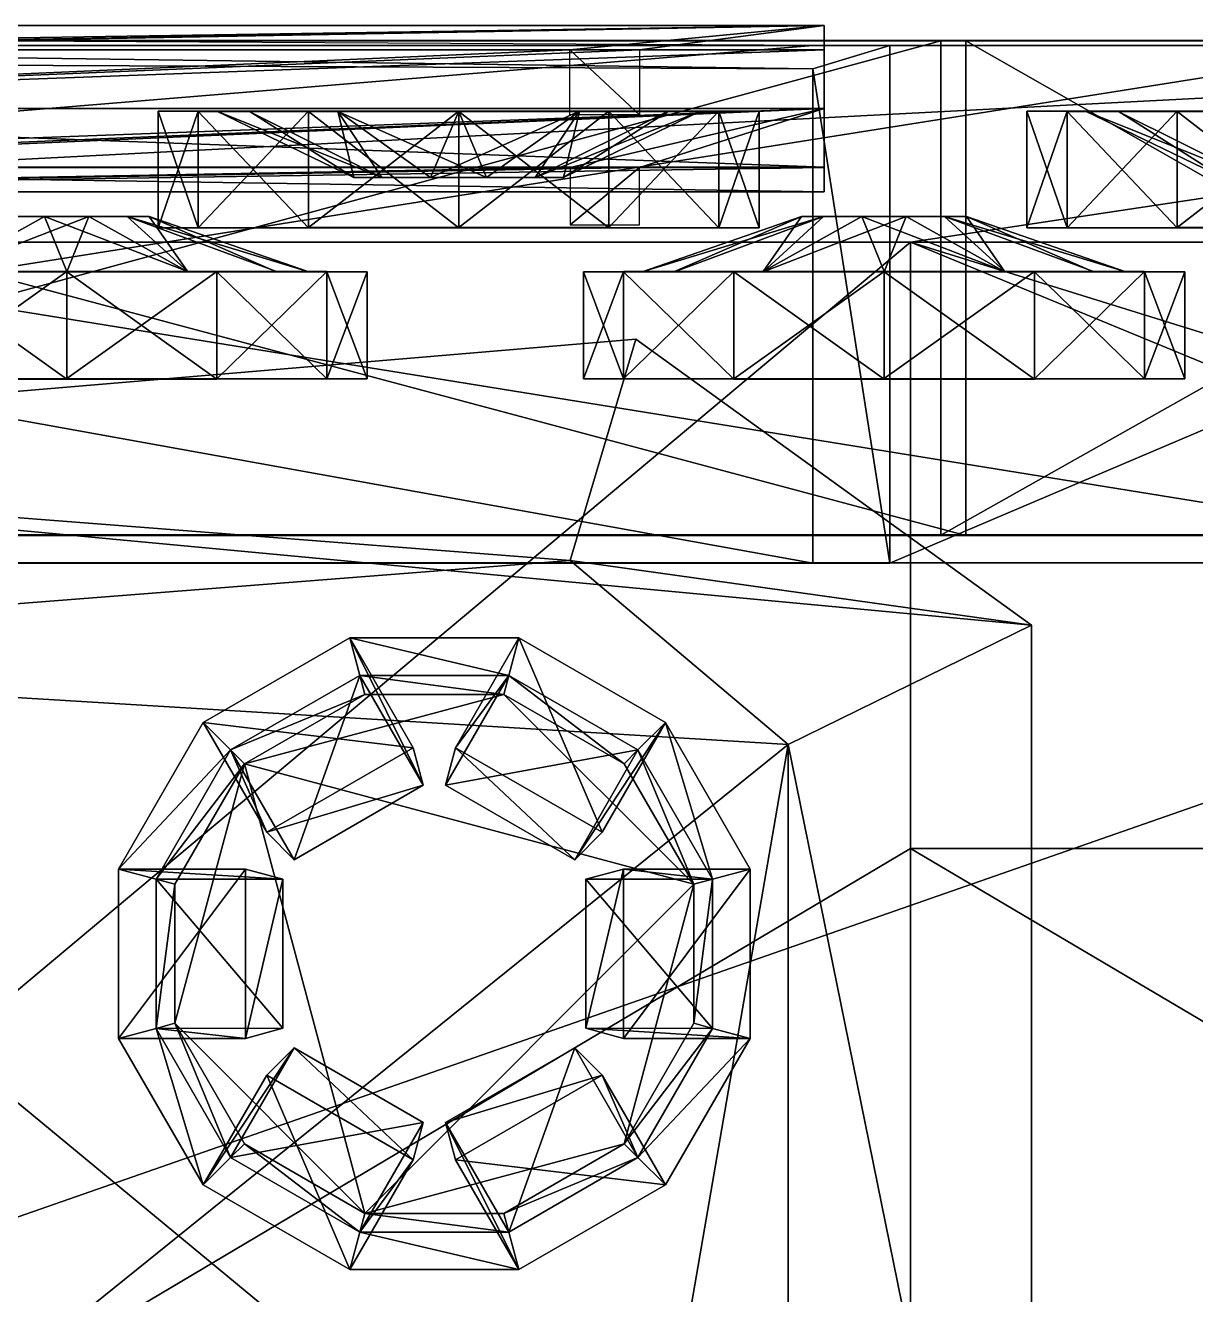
# Model space of a CAD drawing. Extents: x -192 to 185, y -71 to 71.
# Drawn here: x 39.1 to 105.3, y -0.5 to 71.2 of the extents above; entities that cross this region are included whole.
import ezdxf

# ---------------------------------------------------------------- set-up
doc = ezdxf.new("R2010")
doc.units = 0
doc.layers.add('Fezulaj', color=9, linetype='CONTINUOUS')
doc.layers.add('gus032', color=9, linetype='CONTINUOUS')

msp = doc.modelspace()

# ---------------------------------------------------------------- linework, layer by layer
at = {"layer": 'Fezulaj', "color": 9}
for points in [[(84.328125, 71.234375, 72.0625), (-5.609375, 71.234375, 72.0625), (-5.609375, 69.859375, 68.734375)], [(84.328125, 71.234375, 72.0625), (-5.609375, 69.859375, 68.734375), (4.765625, 69.859375, 68.734375)], [(84.328125, 71.234375, 72.0625), (84.328125, 69.859375, 75.375), (-5.609375, 69.859375, 75.375)], [(-5.609375, 69.859375, 75.375), (-5.609375, 71.234375, 72.0625), (84.328125, 71.234375, 72.0625)], [(84.328125, 71.234375, 72.0625), (4.765625, 69.859375, 68.734375), (8.578125, 69.859375, 68.734375)], [(84.328125, 71.234375, 72.0625), (8.578125, 69.859375, 68.734375), (69.9375, 69.859375, 68.734375)], [(84.328125, 71.234375, 72.0625), (69.9375, 69.859375, 68.734375), (73.890625, 69.859375, 68.734375)], [(84.328125, 71.234375, 72.0625), (73.890625, 69.859375, 68.734375), (84.328125, 69.859375, 68.734375)], [(84.328125, 69.859375, 75.375), (84.328125, 71.234375, 72.0625), (84.328125, 69.859375, 68.734375)], [(-75.28125, 70.09375, 59.671871), (-75.28125, 70.96875, 54.765621), (88.046875, 70.09375, 52.609379)], [(-75.28125, 70.96875, 54.765621), (88.046875, 70.09375, 52.609379), (83.6875, 68.78125, 59.671879)], [(83.6875, 68.78125, 59.671879), (-75.28125, 69.484375, 59.593746), (-75.28125, 70.96875, 54.765621)], [(-51.34375, 58.96875, 75.421875), (-75.28125, 70.09375, 59.671871), (83.6875, 70.09375, 59.671879)], [(88.046875, 70.09375, 52.609379), (83.6875, 70.09375, 59.671879), (-75.28125, 70.09375, 59.671871)], [(163.078125, 70.093742, 59.671879), (-51.34375, 58.96875, 75.421875), (83.6875, 70.09375, 59.671879)], [(163.078125, 70.093742, 59.671879), (89.203125, 58.968746, 75.421875), (-51.34375, 58.96875, 75.421875)], [(-5.609375, 66.53125, 67.359375), (84.328125, 66.53125, 67.359375), (84.328125, 69.859375, 68.734375)], [(-5.609375, 66.53125, 67.359375), (84.328125, 69.859375, 68.734375), (73.890625, 69.859375, 68.734375)], [(-5.609375, 66.53125, 67.359375), (73.890625, 69.859375, 68.734375), (69.9375, 69.859375, 68.734375)], [(-5.609375, 66.53125, 67.359375), (69.9375, 69.859375, 68.734375), (8.578125, 69.859375, 68.734375)], [(84.328125, 69.859375, 75.375), (84.328125, 66.53125, 76.75), (-5.609375, 66.53125, 76.75)], [(-5.609375, 66.53125, 76.75), (-5.609375, 69.859375, 75.375), (84.328125, 69.859375, 75.375)], [(69.9375, 69.859375, 68.734375), (73.890625, 69.859375, 68.734375), (73.890625, 66.171875, 64.828125)], [(73.890625, 66.171875, 64.828125), (69.9375, 66.171875, 64.828125), (69.9375, 69.859375, 68.734375)], [(163.078125, 70.093742, 59.671879), (83.6875, 70.09375, 59.671879), (88.046875, 70.09375, 52.609379)], [(83.6875, 68.78125, 59.671879), (88.046875, 70.09375, 52.609379), (88.046875, 40.828121, 52.593754)], [(84.328125, 63.203121, 75.375), (84.328125, 66.53125, 76.75), (84.328125, 69.859375, 75.375)], [(84.328125, 69.859375, 68.734375), (84.328125, 66.53125, 67.359375), (84.328125, 63.218746, 68.734375)], [(84.328125, 69.859375, 75.375), (84.328125, 69.859375, 68.734375), (84.328125, 63.218746, 68.734375)], [(84.328125, 63.203121, 75.375), (84.328125, 69.859375, 75.375), (84.328125, 63.218746, 68.734375)], [(88.046875, 70.09375, 52.609379), (156.9375, 70.109367, 49.296879), (163.078125, 70.093742, 59.671879)], [(88.046875, 40.828121, 52.593754), (88.046875, 70.09375, 52.609379), (156.9375, 70.109367, 49.296879)], [(156.9375, 70.109367, 49.296879), (156.9375, 40.843746, 49.281254), (88.046875, 40.828121, 52.593754)], [(163.078125, 70.093742, 59.671879), (172.40625, 58.968746, 75.421883), (89.203125, 58.968746, 75.421875)], [(83.6875, 40.828121, 59.656254), (-75.28125, 40.828129, 58.765621), (-75.28125, 69.484375, 59.593746)], [(-75.28125, 69.484375, 59.593746), (83.6875, 68.78125, 59.671879), (83.6875, 40.828121, 59.656254)], [(88.046875, 40.828121, 52.593754), (83.6875, 40.828121, 59.656254), (83.6875, 68.78125, 59.671879)], [(84.328125, 63.218746, 68.734375), (84.328125, 66.53125, 67.359375), (-5.609375, 66.53125, 67.359375)], [(-5.609375, 66.53125, 67.359375), (-5.609375, 63.21875, 68.734375), (84.328125, 63.218746, 68.734375)], [(84.328125, 66.53125, 76.75), (4.703125, 63.203125, 75.375), (-5.609375, 63.203125, 75.375)], [(84.328125, 66.53125, 76.75), (-5.609375, 63.203125, 75.375), (-5.609375, 66.53125, 76.75)], [(84.328125, 66.53125, 76.75), (8.53125, 63.203125, 75.375), (4.703125, 63.203125, 75.375)], [(84.328125, 66.53125, 76.75), (69.96875, 63.203125, 75.375), (8.53125, 63.203125, 75.375)], [(48.921875, 59.78125, 28.187502), (46.65625, 59.78125, 19.687502), (46.65625, 66.375, 19.703127)], [(46.65625, 66.375, 19.703127), (48.921875, 66.359375, 28.203127), (48.921875, 59.78125, 28.187502)], [(46.65625, 59.78125, 19.687502), (48.921875, 59.78125, 11.187501), (48.921875, 66.375, 11.203126)], [(48.921875, 66.375, 11.203126), (46.65625, 66.375, 19.703127), (46.65625, 59.78125, 19.687502)], [(48.921875, 66.359375, 28.203127), (46.65625, 66.375, 19.703127), (49.96875, 66.375, 19.703127)], [(46.65625, 66.375, 19.703127), (48.921875, 66.375, 11.203126), (51.796875, 66.375, 12.859376)], [(51.796875, 66.375, 12.859376), (49.96875, 66.375, 19.703127), (46.65625, 66.375, 19.703127)], [(48.921875, 59.78125, 11.187501), (55.15625, 59.796875, 4.968751), (55.15625, 66.375, 4.968751)], [(55.15625, 66.375, 4.968751), (48.921875, 66.375, 11.203126), (48.921875, 59.78125, 11.187501)], [(49.96875, 66.375, 19.703127), (51.796875, 66.359375, 26.531252), (48.921875, 66.359375, 28.203127)], [(48.921875, 66.375, 11.203126), (55.15625, 66.375, 4.968751), (56.8125, 66.375, 7.843751)], [(56.8125, 66.375, 7.843751), (51.796875, 66.375, 12.859376), (48.921875, 66.375, 11.203126)], [(55.15625, 59.78125, 34.421875), (48.921875, 59.78125, 28.187502), (48.921875, 66.359375, 28.203127)], [(48.921875, 66.359375, 28.203127), (55.15625, 66.359375, 34.421875), (55.15625, 59.78125, 34.421875)], [(55.15625, 66.359375, 34.421875), (48.921875, 66.359375, 28.203127), (51.796875, 66.359375, 26.531252)], [(49.96875, 66.375, 19.703127), (57.734375, 62.625, 18.109377), (59.3125, 62.625, 24.031252)], [(59.3125, 62.625, 24.031252), (51.796875, 66.359375, 26.531252), (49.96875, 66.375, 19.703127)], [(49.96875, 66.375, 19.703127), (51.796875, 66.375, 12.859376), (57.734375, 62.625, 18.109377)], [(57.734375, 62.625, 18.109377), (51.796875, 66.375, 12.859376), (56.8125, 66.375, 7.843751)], [(51.796875, 66.359375, 26.531252), (56.8125, 66.359375, 31.546877), (55.15625, 66.359375, 34.421875)], [(56.8125, 66.359375, 31.546877), (51.796875, 66.359375, 26.531252), (59.3125, 62.625, 24.031252)], [(55.15625, 59.796875, 4.968751), (63.65625, 59.796875, 2.687502), (63.65625, 66.375, 2.703127)], [(63.65625, 66.375, 2.703127), (55.15625, 66.375, 4.968751), (55.15625, 59.796875, 4.968751)], [(55.15625, 66.375, 4.968751), (63.65625, 66.375, 2.703127), (63.65625, 66.375, 6.015627)], [(63.65625, 66.375, 6.015627), (56.8125, 66.375, 7.843751), (55.15625, 66.375, 4.968751)], [(63.65625, 59.78125, 36.6875), (55.15625, 59.78125, 34.421875), (55.15625, 66.359375, 34.421875)], [(55.15625, 66.359375, 34.421875), (63.65625, 66.359375, 36.703125), (63.65625, 59.78125, 36.6875)], [(63.65625, 66.359375, 36.703125), (55.15625, 66.359375, 34.421875), (56.8125, 66.359375, 31.546877)], [(56.8125, 66.375, 7.843751), (62.0625, 62.625, 13.765627), (57.734375, 62.625, 18.109377)], [(56.8125, 66.375, 7.843751), (63.65625, 66.375, 6.015627), (62.0625, 62.625, 13.765627)], [(56.8125, 66.359375, 31.546877), (63.65625, 66.359375, 33.375), (63.65625, 66.359375, 36.703125)], [(56.8125, 66.359375, 31.546877), (59.3125, 62.625, 24.031252), (65.234375, 62.625, 25.625002)], [(65.234375, 62.625, 25.625002), (63.65625, 66.359375, 33.375), (56.8125, 66.359375, 31.546877)], [(70.484375, 66.375, 7.843752), (67.984375, 62.625, 15.359377), (62.0625, 62.625, 13.765627)], [(62.0625, 62.625, 13.765627), (63.65625, 66.375, 6.015627), (70.484375, 66.375, 7.843752)], [(63.65625, 59.796875, 2.687502), (72.15625, 59.796871, 4.968752), (72.15625, 66.375, 4.968752)], [(72.15625, 66.375, 4.968752), (63.65625, 66.375, 2.703127), (63.65625, 59.796875, 2.687502)], [(63.65625, 66.375, 2.703127), (72.15625, 66.375, 4.968752), (70.484375, 66.375, 7.843752)], [(70.484375, 66.375, 7.843752), (63.65625, 66.375, 6.015627), (63.65625, 66.375, 2.703127)], [(72.15625, 59.781246, 34.421879), (63.65625, 59.78125, 36.6875), (63.65625, 66.359375, 36.703125)], [(63.65625, 66.359375, 36.703125), (72.15625, 66.359375, 34.421879), (72.15625, 59.781246, 34.421879)], [(72.15625, 66.359375, 34.421879), (63.65625, 66.359375, 36.703125), (63.65625, 66.359375, 33.375)], [(63.65625, 66.359375, 33.375), (70.484375, 66.359375, 31.546877), (72.15625, 66.359375, 34.421879)], [(70.484375, 66.359375, 31.546877), (63.65625, 66.359375, 33.375), (65.234375, 62.625, 25.625002)], [(70.484375, 66.359375, 31.546877), (65.234375, 62.625, 25.625002), (69.578125, 62.625, 21.281252)], [(70.484375, 66.375, 7.843752), (75.5, 66.375, 12.859377), (67.984375, 62.625, 15.359377)], [(77.328125, 66.375, 19.703127), (69.578125, 62.625, 21.281252), (67.984375, 62.625, 15.359377)], [(67.984375, 62.625, 15.359377), (75.5, 66.375, 12.859377), (77.328125, 66.375, 19.703127)], [(77.328125, 66.375, 19.703127), (75.5, 66.359375, 26.531252), (69.578125, 62.625, 21.281252)], [(69.578125, 62.625, 21.281252), (75.5, 66.359375, 26.531252), (70.484375, 66.359375, 31.546877)], [(84.328125, 66.53125, 76.75), (73.875, 63.203121, 75.375), (69.96875, 63.203125, 75.375)], [(75.5, 66.375, 12.859377), (70.484375, 66.375, 7.843752), (72.15625, 66.375, 4.968752)], [(78.375, 66.359375, 28.203127), (72.15625, 66.359375, 34.421879), (70.484375, 66.359375, 31.546877)], [(70.484375, 66.359375, 31.546877), (75.5, 66.359375, 26.531252), (78.375, 66.359375, 28.203127)], [(72.15625, 59.796871, 4.968752), (78.375, 59.781246, 11.187502), (78.375, 66.375, 11.203127)], [(78.375, 66.375, 11.203127), (72.15625, 66.375, 4.968752), (72.15625, 59.796871, 4.968752)], [(72.15625, 66.375, 4.968752), (78.375, 66.375, 11.203127), (75.5, 66.375, 12.859377)], [(78.375, 59.781246, 28.187502), (72.15625, 59.781246, 34.421879), (72.15625, 66.359375, 34.421879)], [(72.15625, 66.359375, 34.421879), (78.375, 66.359375, 28.203127), (78.375, 59.781246, 28.187502)], [(84.328125, 66.53125, 76.75), (84.328125, 63.203121, 75.375), (73.875, 63.203121, 75.375)], [(80.65625, 66.375, 19.703127), (78.375, 66.359375, 28.203127), (75.5, 66.359375, 26.531252)], [(75.5, 66.359375, 26.531252), (77.328125, 66.375, 19.703127), (80.65625, 66.375, 19.703127)], [(77.328125, 66.375, 19.703127), (75.5, 66.375, 12.859377), (78.375, 66.375, 11.203127)], [(78.375, 66.375, 11.203127), (80.65625, 66.375, 19.703127), (77.328125, 66.375, 19.703127)], [(78.375, 66.359375, 28.203127), (80.65625, 66.375, 19.703127), (80.65625, 59.781246, 19.687502)], [(78.375, 59.781246, 11.187502), (80.65625, 59.781246, 19.687502), (80.65625, 66.375, 19.703127)], [(80.65625, 66.375, 19.703127), (78.375, 66.375, 11.203127), (78.375, 59.781246, 11.187502)], [(80.65625, 59.781246, 19.687502), (78.375, 59.781246, 28.187502), (78.375, 66.359375, 28.203127)], [(98.078125, 59.781246, 28.187502), (95.796875, 59.781246, 19.687502), (95.796875, 66.375, 19.703127)], [(95.796875, 66.375, 19.703127), (98.078125, 66.359375, 28.203127), (98.078125, 59.781246, 28.187502)], [(95.796875, 59.781246, 19.687502), (98.078125, 59.781246, 11.187503), (98.078125, 66.375, 11.203128)], [(98.078125, 66.375, 11.203128), (95.796875, 66.375, 19.703127), (95.796875, 59.781246, 19.687502)], [(98.078125, 66.359375, 28.203127), (95.796875, 66.375, 19.703127), (99.109375, 66.375, 19.703127)], [(95.796875, 66.375, 19.703127), (98.078125, 66.375, 11.203128), (100.953125, 66.375, 12.859378)], [(100.953125, 66.375, 12.859378), (99.109375, 66.375, 19.703127), (95.796875, 66.375, 19.703127)], [(98.078125, 59.781246, 11.187503), (104.296875, 59.796871, 4.968753), (104.296875, 66.375, 4.968753)], [(104.296875, 66.375, 4.968753), (98.078125, 66.375, 11.203128), (98.078125, 59.781246, 11.187503)], [(99.109375, 66.375, 19.703127), (100.953125, 66.359375, 26.531252), (98.078125, 66.359375, 28.203127)], [(98.078125, 66.375, 11.203128), (104.296875, 66.375, 4.968753), (105.953125, 66.375, 7.843753)], [(105.953125, 66.375, 7.843753), (100.953125, 66.375, 12.859378), (98.078125, 66.375, 11.203128)], [(104.296875, 59.781246, 34.421879), (98.078125, 59.781246, 28.187502), (98.078125, 66.359375, 28.203127)], [(98.078125, 66.359375, 28.203127), (104.296875, 66.359375, 34.421879), (104.296875, 59.781246, 34.421879)], [(104.296875, 66.359375, 34.421879), (98.078125, 66.359375, 28.203127), (100.953125, 66.359375, 26.531252)], [(99.109375, 66.375, 19.703127), (106.875, 62.624996, 18.109379), (108.453125, 62.624996, 24.031254)], [(108.453125, 62.624996, 24.031254), (100.953125, 66.359375, 26.531252), (99.109375, 66.375, 19.703127)], [(99.109375, 66.375, 19.703127), (100.953125, 66.375, 12.859378), (106.875, 62.624996, 18.109379)], [(106.875, 62.624996, 18.109379), (100.953125, 66.375, 12.859378), (105.953125, 66.375, 7.843753)], [(100.953125, 66.359375, 26.531252), (105.953125, 66.359375, 31.546877), (104.296875, 66.359375, 34.421879)], [(105.953125, 66.359375, 31.546877), (100.953125, 66.359375, 26.531252), (108.453125, 62.624996, 24.031254)], [(104.296875, 59.796871, 4.968753), (112.796875, 59.796871, 2.687503), (112.796875, 66.375, 2.703128)], [(112.796875, 66.375, 2.703128), (104.296875, 66.375, 4.968753), (104.296875, 59.796871, 4.968753)], [(104.296875, 66.375, 4.968753), (112.796875, 66.375, 2.703128), (112.796875, 66.375, 6.015628)], [(112.796875, 66.375, 6.015628), (105.953125, 66.375, 7.843753), (104.296875, 66.375, 4.968753)], [(112.796875, 59.781246, 36.687504), (104.296875, 59.781246, 34.421879), (104.296875, 66.359375, 34.421879)], [(104.296875, 66.359375, 34.421879), (112.796875, 66.359375, 36.703129), (112.796875, 59.781246, 36.687504)], [(112.796875, 66.359375, 36.703129), (104.296875, 66.359375, 34.421879), (105.953125, 66.359375, 31.546877)], [(84.328125, 61.828121, 72.046875), (84.328125, 63.218746, 68.734375), (-5.609375, 63.21875, 68.734375)], [(-5.609375, 63.21875, 68.734375), (-5.609375, 61.828125, 72.046875), (84.328125, 61.828121, 72.046875)], [(-5.609375, 61.828125, 72.046875), (8.53125, 63.203125, 75.375), (69.96875, 63.203125, 75.375)], [(-5.609375, 61.828125, 72.046875), (69.96875, 63.203125, 75.375), (73.875, 63.203121, 75.375)], [(-5.609375, 61.828125, 72.046875), (73.875, 63.203121, 75.375), (84.328125, 63.203121, 75.375)], [(-5.609375, 61.828125, 72.046875), (84.328125, 63.203121, 75.375), (84.328125, 61.828121, 72.046875)], [(73.875, 63.203121, 75.375), (69.96875, 63.203125, 75.375), (69.96875, 59.953125, 73.515625)], [(69.96875, 59.953125, 73.515625), (73.875, 59.953121, 73.515625), (73.875, 63.203121, 75.375)], [(84.328125, 63.203121, 75.375), (84.328125, 63.218746, 68.734375), (84.328125, 61.828121, 72.046875)], [(69.578125, 62.625, 21.281252), (59.3125, 62.625, 24.031252), (57.734375, 62.625, 18.109377)], [(69.578125, 62.625, 21.281252), (57.734375, 62.625, 18.109377), (62.0625, 62.625, 13.765627)], [(69.578125, 62.625, 21.281252), (65.234375, 62.625, 25.625002), (59.3125, 62.625, 24.031252)], [(69.578125, 62.625, 21.281252), (62.0625, 62.625, 13.765627), (67.984375, 62.625, 15.359377)], [(34.640625, 57.296875, 31.546875), (38.0625, 60.421875, 23.109377), (42.734375, 60.421875, 24.359377)], [(42.734375, 60.421875, 24.359377), (41.484375, 57.296875, 33.375), (34.640625, 57.296875, 31.546875)], [(34.640625, 57.3125, 7.843751), (40.234375, 60.421875, 15.031251), (36.8125, 60.421875, 18.437502)], [(34.640625, 57.3125, 7.843751), (41.484375, 57.3125, 6.015626), (40.234375, 60.421875, 15.031251)], [(46.15625, 60.421875, 20.953127), (38.0625, 60.421875, 23.109377), (36.8125, 60.421875, 18.437502)], [(46.15625, 60.421875, 20.953127), (36.8125, 60.421875, 18.437502), (40.234375, 60.421875, 15.031251)], [(46.15625, 60.421875, 20.953127), (42.734375, 60.421875, 24.359377), (38.0625, 60.421875, 23.109377)], [(48.328125, 57.3125, 7.843751), (44.90625, 60.421875, 16.281252), (40.234375, 60.421875, 15.031251)], [(40.234375, 60.421875, 15.031251), (41.484375, 57.3125, 6.015626), (48.328125, 57.3125, 7.843751)], [(46.15625, 60.421875, 20.953127), (40.234375, 60.421875, 15.031251), (44.90625, 60.421875, 16.281252)], [(48.328125, 57.296875, 31.546877), (41.484375, 57.296875, 33.375), (42.734375, 60.421875, 24.359377)], [(48.328125, 57.296875, 31.546877), (42.734375, 60.421875, 24.359377), (46.15625, 60.421875, 20.953127)], [(48.328125, 57.3125, 7.843751), (53.34375, 57.3125, 12.859376), (44.90625, 60.421875, 16.281252)], [(55.171875, 57.296875, 19.687502), (46.15625, 60.421875, 20.953127), (44.90625, 60.421875, 16.281252)], [(44.90625, 60.421875, 16.281252), (53.34375, 57.3125, 12.859376), (55.171875, 57.296875, 19.687502)], [(55.171875, 57.296875, 19.687502), (53.34375, 57.296875, 26.531252), (46.15625, 60.421875, 20.953127)], [(46.15625, 60.421875, 20.953127), (53.34375, 57.296875, 26.531252), (48.328125, 57.296875, 31.546877)], [(74.03125, 57.296871, 19.687502), (83.046875, 60.421871, 18.437502), (84.296875, 60.421871, 23.109377)], [(84.296875, 60.421871, 23.109377), (75.859375, 57.296871, 26.531252), (74.03125, 57.296871, 19.687502)], [(74.03125, 57.296871, 19.687502), (75.859375, 57.312496, 12.859377), (83.046875, 60.421871, 18.437502)], [(80.875, 57.296871, 31.546877), (75.859375, 57.296871, 26.531252), (84.296875, 60.421871, 23.109377)], [(83.046875, 60.421871, 18.437502), (75.859375, 57.312496, 12.859377), (80.875, 57.312496, 7.843752)], [(80.875, 57.296871, 31.546877), (84.296875, 60.421871, 23.109377), (88.96875, 60.421871, 24.359377)], [(88.96875, 60.421871, 24.359377), (87.71875, 57.296871, 33.375004), (80.875, 57.296871, 31.546877)], [(80.875, 57.312496, 7.843752), (86.453125, 60.421871, 15.031252), (83.046875, 60.421871, 18.437502)], [(80.875, 57.312496, 7.843752), (87.71875, 57.312496, 6.015627), (86.453125, 60.421871, 15.031252)], [(92.375, 60.421871, 20.953127), (84.296875, 60.421871, 23.109377), (83.046875, 60.421871, 18.437502)], [(92.375, 60.421871, 20.953127), (83.046875, 60.421871, 18.437502), (86.453125, 60.421871, 15.031252)], [(92.375, 60.421871, 20.953127), (88.96875, 60.421871, 24.359377), (84.296875, 60.421871, 23.109377)], [(94.546875, 57.312496, 7.843752), (91.125, 60.421871, 16.281252), (86.453125, 60.421871, 15.031252)], [(86.453125, 60.421871, 15.031252), (87.71875, 57.312496, 6.015627), (94.546875, 57.312496, 7.843752)], [(92.375, 60.421871, 20.953127), (86.453125, 60.421871, 15.031252), (91.125, 60.421871, 16.281252)], [(94.546875, 57.296871, 31.546877), (87.71875, 57.296871, 33.375004), (88.96875, 60.421871, 24.359377)], [(94.546875, 57.296871, 31.546877), (88.96875, 60.421871, 24.359377), (92.375, 60.421871, 20.953127)], [(94.546875, 57.312496, 7.843752), (99.5625, 57.312496, 12.859378), (91.125, 60.421871, 16.281252)], [(101.390625, 57.296871, 19.687502), (92.375, 60.421871, 20.953127), (91.125, 60.421871, 16.281252)], [(91.125, 60.421871, 16.281252), (99.5625, 57.312496, 12.859378), (101.390625, 57.296871, 19.687502)], [(101.390625, 57.296871, 19.687502), (99.5625, 57.296871, 26.531252), (92.375, 60.421871, 20.953127)], [(92.375, 60.421871, 20.953127), (99.5625, 57.296871, 26.531252), (94.546875, 57.296871, 31.546877)], [(48.921875, 59.78125, 11.187501), (46.65625, 59.78125, 19.687502), (48.921875, 59.78125, 28.187502)], [(63.65625, 59.796875, 2.687502), (55.15625, 59.796875, 4.968751), (48.921875, 59.78125, 11.187501)], [(63.65625, 59.796875, 2.687502), (48.921875, 59.78125, 11.187501), (48.921875, 59.78125, 28.187502)], [(63.65625, 59.796875, 2.687502), (48.921875, 59.78125, 28.187502), (78.375, 59.781246, 28.187502)], [(48.921875, 59.78125, 28.187502), (55.15625, 59.78125, 34.421875), (63.65625, 59.78125, 36.6875)], [(48.921875, 59.78125, 28.187502), (63.65625, 59.78125, 36.6875), (78.375, 59.781246, 28.187502)], [(78.375, 59.781246, 11.187502), (72.15625, 59.796871, 4.968752), (63.65625, 59.796875, 2.687502)], [(78.375, 59.781246, 11.187502), (63.65625, 59.796875, 2.687502), (78.375, 59.781246, 28.187502)], [(63.65625, 59.78125, 36.6875), (72.15625, 59.781246, 34.421879), (78.375, 59.781246, 28.187502)], [(80.65625, 59.781246, 19.687502), (78.375, 59.781246, 11.187502), (78.375, 59.781246, 28.187502)], [(98.078125, 59.781246, 11.187503), (95.796875, 59.781246, 19.687502), (98.078125, 59.781246, 28.187502)], [(112.796875, 59.796871, 2.687503), (104.296875, 59.796871, 4.968753), (98.078125, 59.781246, 11.187503)], [(112.796875, 59.796871, 2.687503), (98.078125, 59.781246, 11.187503), (98.078125, 59.781246, 28.187502)], [(112.796875, 59.796871, 2.687503), (98.078125, 59.781246, 28.187502), (127.515625, 59.781246, 28.187504)], [(98.078125, 59.781246, 28.187502), (104.296875, 59.781246, 34.421879), (112.796875, 59.781246, 36.687504)], [(98.078125, 59.781246, 28.187502), (112.796875, 59.781246, 36.687504), (127.515625, 59.781246, 28.187504)], [(-51.34375, 58.96875, 75.421875), (89.203125, 58.968746, 75.421875), (-51.343754, -58.734375, 75.359375)], [(89.203125, 58.968746, 75.421875), (89.203125, 24.687498, 75.40625), (-51.343754, -58.734375, 75.359375)], [(89.203125, 58.968746, 75.421875), (172.40625, 58.968746, 75.421883), (172.40625, 33.140621, 75.406258)], [(89.203125, 58.968746, 75.421875), (172.40625, 33.140621, 75.406258), (172.40625, 24.687496, 75.406258)], [(89.203125, 58.968746, 75.421875), (172.40625, 24.687496, 75.406258), (89.203125, 24.687498, 75.40625)], [(32.984375, 51.25, 4.968751), (41.484375, 51.265625, 2.687501), (41.484375, 57.3125, 2.687501)], [(41.484375, 57.3125, 2.687501), (32.984375, 57.3125, 4.968751), (32.984375, 51.25, 4.968751)], [(32.984375, 57.3125, 4.968751), (41.484375, 57.3125, 2.687501), (41.484375, 57.3125, 6.015626)], [(41.484375, 57.3125, 6.015626), (34.640625, 57.3125, 7.843751), (32.984375, 57.3125, 4.968751)], [(41.484375, 51.234375, 36.6875), (32.984375, 51.234375, 34.40625), (32.984375, 57.296875, 34.421875)], [(32.984375, 57.296875, 34.421875), (41.484375, 57.296875, 36.6875), (41.484375, 51.234375, 36.6875)], [(41.484375, 57.296875, 36.6875), (32.984375, 57.296875, 34.421875), (34.640625, 57.296875, 31.546875)], [(34.640625, 57.296875, 31.546875), (41.484375, 57.296875, 33.375), (41.484375, 57.296875, 36.6875)], [(41.484375, 51.265625, 2.687501), (49.984375, 51.25, 4.968751), (49.984375, 57.3125, 4.968751)], [(49.984375, 57.3125, 4.968751), (41.484375, 57.3125, 2.687501), (41.484375, 51.265625, 2.687501)], [(41.484375, 57.3125, 2.687501), (49.984375, 57.3125, 4.968751), (48.328125, 57.3125, 7.843751)], [(48.328125, 57.3125, 7.843751), (41.484375, 57.3125, 6.015626), (41.484375, 57.3125, 2.687501)], [(49.984375, 51.234375, 34.40625), (41.484375, 51.234375, 36.6875), (41.484375, 57.296875, 36.6875)], [(41.484375, 57.296875, 36.6875), (49.984375, 57.296875, 34.421875), (49.984375, 51.234375, 34.40625)], [(49.984375, 57.296875, 34.421875), (41.484375, 57.296875, 36.6875), (41.484375, 57.296875, 33.375)], [(41.484375, 57.296875, 33.375), (48.328125, 57.296875, 31.546877), (49.984375, 57.296875, 34.421875)], [(53.34375, 57.3125, 12.859376), (48.328125, 57.3125, 7.843751), (49.984375, 57.3125, 4.968751)], [(56.203125, 57.296875, 28.187502), (49.984375, 57.296875, 34.421875), (48.328125, 57.296875, 31.546877)], [(48.328125, 57.296875, 31.546877), (53.34375, 57.296875, 26.531252), (56.203125, 57.296875, 28.187502)], [(49.984375, 51.25, 4.968751), (56.203125, 51.25, 11.187502), (56.203125, 57.3125, 11.187502)], [(56.203125, 57.3125, 11.187502), (49.984375, 57.3125, 4.968751), (49.984375, 51.25, 4.968751)], [(49.984375, 57.3125, 4.968751), (56.203125, 57.3125, 11.187502), (53.34375, 57.3125, 12.859376)], [(56.203125, 51.25, 28.187502), (49.984375, 51.234375, 34.40625), (49.984375, 57.296875, 34.421875)], [(49.984375, 57.296875, 34.421875), (56.203125, 57.296875, 28.187502), (56.203125, 51.25, 28.187502)], [(55.171875, 57.296875, 19.687502), (53.34375, 57.3125, 12.859376), (56.203125, 57.3125, 11.187502)], [(58.484375, 57.296875, 19.687502), (56.203125, 57.296875, 28.187502), (53.34375, 57.296875, 26.531252)], [(53.34375, 57.296875, 26.531252), (55.171875, 57.296875, 19.687502), (58.484375, 57.296875, 19.687502)], [(56.203125, 57.3125, 11.187502), (58.484375, 57.296875, 19.687502), (55.171875, 57.296875, 19.687502)], [(58.484375, 57.296875, 19.687502), (56.203125, 57.3125, 11.187502), (56.203125, 51.25, 11.187502)], [(58.484375, 51.25, 19.687502), (56.203125, 51.25, 28.187502), (56.203125, 57.296875, 28.187502)], [(56.203125, 57.296875, 28.187502), (58.484375, 57.296875, 19.687502), (58.484375, 51.25, 19.687502)], [(56.203125, 51.25, 11.187502), (58.484375, 51.25, 19.687502), (58.484375, 57.296875, 19.687502)], [(70.71875, 51.25, 19.687502), (72.984375, 51.249996, 11.187502), (72.984375, 57.312496, 11.187502)], [(72.984375, 57.312496, 11.187502), (70.71875, 57.296875, 19.687502), (70.71875, 51.25, 19.687502)], [(70.71875, 57.296875, 19.687502), (72.984375, 57.312496, 11.187502), (75.859375, 57.312496, 12.859377)], [(75.859375, 57.312496, 12.859377), (74.03125, 57.296871, 19.687502), (70.71875, 57.296875, 19.687502)], [(72.984375, 51.249996, 28.187502), (70.71875, 51.25, 19.687502), (70.71875, 57.296875, 19.687502)], [(70.71875, 57.296875, 19.687502), (72.984375, 57.296871, 28.187502), (72.984375, 51.249996, 28.187502)], [(72.984375, 57.296871, 28.187502), (70.71875, 57.296875, 19.687502), (74.03125, 57.296871, 19.687502)], [(72.984375, 51.249996, 11.187502), (79.21875, 51.249996, 4.968752), (79.21875, 57.312496, 4.968752)], [(79.21875, 57.312496, 4.968752), (72.984375, 57.312496, 11.187502), (72.984375, 51.249996, 11.187502)], [(72.984375, 57.312496, 11.187502), (79.21875, 57.312496, 4.968752), (80.875, 57.312496, 7.843752)], [(80.875, 57.312496, 7.843752), (75.859375, 57.312496, 12.859377), (72.984375, 57.312496, 11.187502)], [(79.21875, 51.234371, 34.406254), (72.984375, 51.249996, 28.187502), (72.984375, 57.296871, 28.187502)], [(72.984375, 57.296871, 28.187502), (79.21875, 57.296871, 34.421879), (79.21875, 51.234371, 34.406254)], [(79.21875, 57.296871, 34.421879), (72.984375, 57.296871, 28.187502), (75.859375, 57.296871, 26.531252)], [(74.03125, 57.296871, 19.687502), (75.859375, 57.296871, 26.531252), (72.984375, 57.296871, 28.187502)], [(75.859375, 57.296871, 26.531252), (80.875, 57.296871, 31.546877), (79.21875, 57.296871, 34.421879)], [(79.21875, 51.249996, 4.968752), (87.71875, 51.265621, 2.687502), (87.71875, 57.312496, 2.687502)], [(87.71875, 57.312496, 2.687502), (79.21875, 57.312496, 4.968752), (79.21875, 51.249996, 4.968752)], [(79.21875, 57.312496, 4.968752), (87.71875, 57.312496, 2.687502), (87.71875, 57.312496, 6.015627)], [(87.71875, 57.312496, 6.015627), (80.875, 57.312496, 7.843752), (79.21875, 57.312496, 4.968752)], [(87.71875, 51.234371, 36.687504), (79.21875, 51.234371, 34.406254), (79.21875, 57.296871, 34.421879)], [(79.21875, 57.296871, 34.421879), (87.71875, 57.296871, 36.687504), (87.71875, 51.234371, 36.687504)], [(87.71875, 57.296871, 36.687504), (79.21875, 57.296871, 34.421879), (80.875, 57.296871, 31.546877)], [(80.875, 57.296871, 31.546877), (87.71875, 57.296871, 33.375004), (87.71875, 57.296871, 36.687504)], [(87.71875, 51.265621, 2.687502), (96.21875, 51.249996, 4.968752), (96.21875, 57.312496, 4.968752)], [(96.21875, 57.312496, 4.968752), (87.71875, 57.312496, 2.687502), (87.71875, 51.265621, 2.687502)], [(87.71875, 57.312496, 2.687502), (96.21875, 57.312496, 4.968752), (94.546875, 57.312496, 7.843752)], [(94.546875, 57.312496, 7.843752), (87.71875, 57.312496, 6.015627), (87.71875, 57.312496, 2.687502)], [(96.21875, 51.234371, 34.406254), (87.71875, 51.234371, 36.687504), (87.71875, 57.296871, 36.687504)], [(87.71875, 57.296871, 36.687504), (96.21875, 57.296871, 34.421879), (96.21875, 51.234371, 34.406254)], [(96.21875, 57.296871, 34.421879), (87.71875, 57.296871, 36.687504), (87.71875, 57.296871, 33.375004)], [(87.71875, 57.296871, 33.375004), (94.546875, 57.296871, 31.546877), (96.21875, 57.296871, 34.421879)], [(99.5625, 57.312496, 12.859378), (94.546875, 57.312496, 7.843752), (96.21875, 57.312496, 4.968752)], [(102.4375, 57.296871, 28.187502), (96.21875, 57.296871, 34.421879), (94.546875, 57.296871, 31.546877)], [(94.546875, 57.296871, 31.546877), (99.5625, 57.296871, 26.531252), (102.4375, 57.296871, 28.187502)], [(96.21875, 51.249996, 4.968752), (102.4375, 51.249996, 11.187503), (102.4375, 57.312496, 11.187503)], [(102.4375, 57.312496, 11.187503), (96.21875, 57.312496, 4.968752), (96.21875, 51.249996, 4.968752)], [(96.21875, 57.312496, 4.968752), (102.4375, 57.312496, 11.187503), (99.5625, 57.312496, 12.859378)], [(102.4375, 51.249996, 28.187502), (96.21875, 51.234371, 34.406254), (96.21875, 57.296871, 34.421879)], [(96.21875, 57.296871, 34.421879), (102.4375, 57.296871, 28.187502), (102.4375, 51.249996, 28.187502)], [(101.390625, 57.296871, 19.687502), (99.5625, 57.312496, 12.859378), (102.4375, 57.312496, 11.187503)], [(104.71875, 57.296871, 19.687502), (102.4375, 57.296871, 28.187502), (99.5625, 57.296871, 26.531252)], [(99.5625, 57.296871, 26.531252), (101.390625, 57.296871, 19.687502), (104.71875, 57.296871, 19.687502)], [(102.4375, 57.312496, 11.187503), (104.71875, 57.296871, 19.687502), (101.390625, 57.296871, 19.687502)], [(104.71875, 57.296871, 19.687502), (102.4375, 57.312496, 11.187503), (102.4375, 51.249996, 11.187503)], [(104.71875, 51.249996, 19.687502), (102.4375, 51.249996, 28.187502), (102.4375, 57.296871, 28.187502)], [(102.4375, 57.296871, 28.187502), (104.71875, 57.296871, 19.687502), (104.71875, 51.249996, 19.687502)], [(102.4375, 51.249996, 11.187503), (104.71875, 51.249996, 19.687502), (104.71875, 57.296871, 19.687502)], [(-5.453126, 46.828125, 76.921875), (73.671875, 53.499996, 76.921875), (69.96875, 40.984375, 110.5625)], [(96.0625, 37.328121, 76.921875), (73.671875, 53.499996, 76.921875), (-5.453126, 46.828125, 76.921875)], [(69.96875, 40.984375, 110.5625), (73.671875, 53.499996, 76.921875), (96.0625, 37.328121, 76.921875)], [(41.484375, 51.265625, 2.687501), (26.765627, 51.25, 11.187501), (26.765625, 51.25, 28.1875)], [(41.484375, 51.265625, 2.687501), (26.765625, 51.25, 28.1875), (56.203125, 51.25, 28.187502)], [(26.765625, 51.25, 28.1875), (32.984375, 51.234375, 34.40625), (41.484375, 51.234375, 36.6875)], [(26.765625, 51.25, 28.1875), (41.484375, 51.234375, 36.6875), (56.203125, 51.25, 28.187502)], [(41.484375, 51.265625, 2.687501), (32.984375, 51.25, 4.968751), (26.765627, 51.25, 11.187501)], [(56.203125, 51.25, 11.187502), (49.984375, 51.25, 4.968751), (41.484375, 51.265625, 2.687501)], [(56.203125, 51.25, 11.187502), (41.484375, 51.265625, 2.687501), (56.203125, 51.25, 28.187502)], [(41.484375, 51.234375, 36.6875), (49.984375, 51.234375, 34.40625), (56.203125, 51.25, 28.187502)], [(58.484375, 51.25, 19.687502), (56.203125, 51.25, 11.187502), (56.203125, 51.25, 28.187502)], [(72.984375, 51.249996, 11.187502), (70.71875, 51.25, 19.687502), (72.984375, 51.249996, 28.187502)], [(87.71875, 51.265621, 2.687502), (79.21875, 51.249996, 4.968752), (72.984375, 51.249996, 11.187502)], [(87.71875, 51.265621, 2.687502), (72.984375, 51.249996, 11.187502), (72.984375, 51.249996, 28.187502)], [(87.71875, 51.265621, 2.687502), (72.984375, 51.249996, 28.187502), (102.4375, 51.249996, 28.187502)], [(72.984375, 51.249996, 28.187502), (79.21875, 51.234371, 34.406254), (87.71875, 51.234371, 36.687504)], [(72.984375, 51.249996, 28.187502), (87.71875, 51.234371, 36.687504), (102.4375, 51.249996, 28.187502)], [(102.4375, 51.249996, 11.187503), (96.21875, 51.249996, 4.968752), (87.71875, 51.265621, 2.687502)], [(102.4375, 51.249996, 11.187503), (87.71875, 51.265621, 2.687502), (102.4375, 51.249996, 28.187502)], [(87.71875, 51.234371, 36.687504), (96.21875, 51.234371, 34.406254), (102.4375, 51.249996, 28.187502)], [(104.71875, 51.249996, 19.687502), (102.4375, 51.249996, 11.187503), (102.4375, 51.249996, 28.187502)], [(-5.453126, 46.828125, 76.921875), (-5.453128, -46.578125, 76.875), (73.671875, -53.250004, 76.875)], [(69.96875, 40.984375, 110.5625), (0.484373, 35.546875, 107.78125), (-5.453126, 46.828125, 76.921875)], [(-5.453126, 46.828125, 76.921875), (73.671875, -53.250004, 76.875), (96.0625, -37.093754, 76.875)], [(96.0625, 37.328121, 76.921875), (-5.453126, 46.828125, 76.921875), (96.0625, -37.093754, 76.875)], [(0.484373, 35.546875, 107.78125), (69.96875, 40.984375, 110.5625), (82.296875, 30.578123, 111.046875)], [(96.0625, 37.328121, 76.921875), (82.296875, 30.578123, 111.046875), (69.96875, 40.984375, 110.5625)], [(-105.53125, 40.843754, 39.749996), (151.296875, 40.843746, 39.750004), (144.75, 40.843746, 21.406254)], [(144.75, 40.843746, 21.406254), (-88.578125, 40.843754, 21.406248), (-105.53125, 40.843754, 39.749996)], [(-105.53125, 40.843754, 39.749996), (-75.28125, 40.828129, 58.765621), (88.046875, 40.828121, 52.593754)], [(151.296875, 40.843746, 39.750004), (-105.53125, 40.843754, 39.749996), (88.046875, 40.828121, 52.593754)], [(-88.578125, -40.546871, 21.374998), (-88.578125, 40.843754, 21.406248), (144.75, 40.843746, 21.406254)], [(144.75, 40.843746, 21.406254), (144.75, -40.546879, 21.375004), (-88.578125, -40.546871, 21.374998)], [(-75.28125, 40.828129, 58.765621), (83.6875, 40.828121, 59.656254), (88.046875, 40.828121, 52.593754)], [(156.9375, 40.843746, 49.281254), (151.296875, 40.843746, 39.750004), (88.046875, 40.828121, 52.593754)], [(82.296875, 30.578123, 111.046875), (96.0625, 37.328121, 76.921875), (96.0625, -37.093754, 76.875)], [(49.203121, 31.812498, 108.921875), (57.499996, 36.609375, 108.9375), (57.499996, 36.609375, 113.609375)], [(57.499996, 36.609375, 113.609375), (49.203121, 31.812498, 113.609375), (49.203121, 31.812498, 108.921875)], [(49.203121, 31.812498, 113.609375), (57.499996, 36.609375, 113.609375), (61.078121, 30.390623, 112.453125)], [(57.499996, 36.609375, 108.9375), (67.0625, 36.609375, 108.9375), (67.0625, 36.609375, 113.609375)], [(67.0625, 36.609375, 113.609375), (57.499996, 36.609375, 113.609375), (57.499996, 36.609375, 108.9375)], [(57.499996, 36.609375, 113.609375), (67.0625, 36.609375, 113.609375), (66.5, 34.484375, 120.515625)], [(66.5, 34.484375, 120.515625), (58.062496, 34.484375, 120.515625), (57.499996, 36.609375, 113.609375)], [(57.499996, 36.609375, 113.609375), (58.062496, 34.484375, 120.515625), (61.640621, 28.265623, 119.359375)], [(61.640621, 28.265623, 119.359375), (61.078121, 30.390623, 112.453125), (57.499996, 36.609375, 113.609375)], [(71.765625, 25.609373, 112.453125), (63.484371, 30.390623, 112.453125), (67.0625, 36.609375, 113.609375)], [(66.5, 34.484375, 120.515625), (67.0625, 36.609375, 113.609375), (63.484371, 30.390623, 112.453125)], [(67.0625, 36.609375, 108.9375), (75.359375, 31.812498, 108.921875), (75.359375, 31.812498, 113.609375)], [(75.359375, 31.812498, 113.609375), (67.0625, 36.609375, 113.609375), (67.0625, 36.609375, 108.9375)], [(67.0625, 36.609375, 113.609375), (75.359375, 31.812498, 113.609375), (71.765625, 25.609373, 112.453125)], [(0.484373, 35.546875, 107.78125), (82.296875, 30.578123, 111.046875), (0.484371, -35.328125, 107.734375)], [(50.749996, 30.265623, 120.515625), (58.062496, 34.484375, 120.515625), (58.343746, 33.40625, 122.46875)], [(58.062496, 34.484375, 120.515625), (50.749996, 30.265623, 120.515625), (54.343746, 24.046873, 119.359375)], [(54.343746, 24.046873, 119.359375), (61.640621, 28.265623, 119.359375), (58.062496, 34.484375, 120.515625)], [(58.062496, 34.484375, 120.515625), (66.5, 34.484375, 120.515625), (66.203125, 33.40625, 122.46875)], [(66.203125, 33.40625, 122.46875), (58.343746, 33.40625, 122.46875), (58.062496, 34.484375, 120.515625)], [(73.796875, 30.265623, 120.515625), (66.5, 34.484375, 120.515625), (62.906246, 28.265623, 119.359375)], [(63.484371, 30.390623, 112.453125), (62.906246, 28.265623, 119.359375), (66.5, 34.484375, 120.515625)], [(73.015625, 29.484373, 122.46875), (66.203125, 33.40625, 122.46875), (66.5, 34.484375, 120.515625)], [(66.5, 34.484375, 120.515625), (73.796875, 30.265623, 120.515625), (73.015625, 29.484373, 122.46875)], [(58.343746, 33.40625, 122.46875), (51.546871, 29.484373, 122.46875), (50.749996, 30.265623, 120.515625)], [(51.546871, 29.484373, 122.46875), (58.343746, 33.40625, 122.46875), (66.203125, 33.40625, 122.46875)], [(51.546871, 29.484373, 122.46875), (66.203125, 33.40625, 122.46875), (76.953125, 22.671873, 122.46875)], [(66.203125, 33.40625, 122.46875), (73.015625, 29.484373, 122.46875), (76.953125, 22.671873, 122.46875)], [(44.421871, 23.531248, 108.921875), (49.203121, 31.812498, 108.921875), (49.203121, 31.812498, 113.609375)], [(49.203121, 31.812498, 113.609375), (44.421871, 23.531248, 113.609375), (44.421871, 23.531248, 108.921875)], [(44.421871, 23.531248, 113.609375), (49.203121, 31.812498, 113.609375), (50.749996, 30.265623, 120.515625)], [(61.078121, 30.390623, 112.453125), (52.796871, 25.609373, 112.453125), (49.203121, 31.812498, 113.609375)], [(50.749996, 30.265623, 120.515625), (49.203121, 31.812498, 113.609375), (52.796871, 25.609373, 112.453125)], [(75.359375, 31.812498, 113.609375), (73.796875, 30.265623, 120.515625), (70.21875, 24.046873, 119.359375)], [(70.21875, 24.046873, 119.359375), (71.765625, 25.609373, 112.453125), (75.359375, 31.812498, 113.609375)], [(78.015625, 22.953123, 120.515625), (73.796875, 30.265623, 120.515625), (75.359375, 31.812498, 113.609375)], [(75.359375, 31.812498, 108.921875), (80.140625, 23.531248, 108.921875), (80.140625, 23.531248, 113.609375)], [(80.140625, 23.531248, 113.609375), (75.359375, 31.812498, 113.609375), (75.359375, 31.812498, 108.921875)], [(75.359375, 31.812498, 113.609375), (80.140625, 23.531248, 113.609375), (78.015625, 22.953123, 120.515625)], [(82.296875, 30.578123, 111.046875), (69.968742, -40.78125, 110.515625), (0.484371, -35.328125, 107.734375)], [(50.749996, 30.265623, 120.515625), (46.546871, 22.953123, 120.515625), (44.421871, 23.531248, 113.609375)], [(46.546871, 22.953123, 120.515625), (50.749996, 30.265623, 120.515625), (51.546871, 29.484373, 122.46875)], [(52.796871, 25.609373, 112.453125), (54.343746, 24.046873, 119.359375), (50.749996, 30.265623, 120.515625)], [(52.796871, 25.609373, 112.453125), (61.078121, 30.390623, 112.453125), (61.640621, 28.265623, 119.359375)], [(70.21875, 24.046873, 119.359375), (62.906246, 28.265623, 119.359375), (63.484371, 30.390623, 112.453125)], [(62.906246, 28.265623, 119.359375), (70.21875, 24.046873, 119.359375), (73.796875, 30.265623, 120.515625)], [(63.484371, 30.390623, 112.453125), (71.765625, 25.609373, 112.453125), (70.21875, 24.046873, 119.359375)], [(82.296875, 30.578123, 111.046875), (82.296875, -30.375002, 111.015625), (69.968742, -40.78125, 110.515625)], [(76.953125, 22.671873, 122.46875), (73.015625, 29.484373, 122.46875), (73.796875, 30.265623, 120.515625)], [(73.796875, 30.265623, 120.515625), (78.015625, 22.953123, 120.515625), (76.953125, 22.671873, 122.46875)], [(96.0625, -37.093754, 76.875), (82.296875, -30.375002, 111.015625), (82.296875, 30.578123, 111.046875)], [(51.546871, 29.484373, 122.46875), (47.609371, 22.671873, 122.46875), (46.546871, 22.953123, 120.515625)], [(47.609371, 14.812499, 122.46875), (47.609371, 22.671873, 122.46875), (51.546871, 29.484373, 122.46875)], [(58.343746, 4.062499, 122.453125), (47.609371, 14.812499, 122.46875), (51.546871, 29.484373, 122.46875)], [(58.343746, 4.062499, 122.453125), (51.546871, 29.484373, 122.46875), (76.953125, 22.671873, 122.46875)], [(61.640621, 28.265623, 119.359375), (54.343746, 24.046873, 119.359375), (52.796871, 25.609373, 112.453125)], [(89.203125, 24.687498, 75.40625), (89.203125, -24.453127, 75.375), (-51.343754, -58.734375, 75.359375)], [(172.40625, -24.453129, 77.234383), (89.203125, -24.453127, 77.234375), (89.203125, 24.687498, 77.265625)], [(89.203125, 24.687498, 77.265625), (172.40625, 24.687496, 77.265633), (172.40625, -24.453129, 77.234383)], [(89.203125, 24.687498, 77.265625), (89.203125, -24.453127, 77.234375), (89.203125, -24.453127, 75.375)], [(89.203125, -24.453127, 75.375), (89.203125, 24.687498, 75.40625), (89.203125, 24.687498, 77.265625)], [(172.40625, 24.687496, 77.265633), (89.203125, 24.687498, 77.265625), (89.203125, 24.687498, 75.40625)], [(89.203125, 24.687498, 75.40625), (172.40625, 24.687496, 75.406258), (172.40625, 24.687496, 77.265633)], [(44.421871, 13.953124, 108.921875), (44.421871, 23.531248, 108.921875), (44.421871, 23.531248, 113.609375)], [(44.421871, 23.531248, 113.609375), (44.421871, 13.953124, 113.609375), (44.421871, 13.953124, 108.921875)], [(44.421871, 13.953124, 113.609375), (44.421871, 23.531248, 113.609375), (51.593746, 23.531248, 112.453125)], [(51.593746, 23.531248, 112.453125), (51.593746, 13.953124, 112.4375), (44.421871, 13.953124, 113.609375)], [(44.421871, 23.531248, 113.609375), (46.546871, 22.953123, 120.515625), (53.703121, 22.953123, 119.359375)], [(53.703121, 22.953123, 119.359375), (51.593746, 23.531248, 112.453125), (44.421871, 23.531248, 113.609375)], [(51.593746, 13.953124, 112.4375), (51.593746, 23.531248, 112.453125), (53.703121, 22.953123, 119.359375)], [(72.96875, 23.531248, 112.453125), (72.96875, 13.953123, 112.4375), (70.84375, 14.531248, 119.34375)], [(70.84375, 14.531248, 119.34375), (70.84375, 22.953123, 119.359375), (72.96875, 23.531248, 112.453125)], [(72.96875, 23.531248, 112.453125), (70.84375, 22.953123, 119.359375), (78.015625, 22.953123, 120.515625)], [(80.140625, 23.531248, 113.609375), (80.140625, 13.953123, 113.609375), (72.96875, 13.953123, 112.4375)], [(72.96875, 13.953123, 112.4375), (72.96875, 23.531248, 112.453125), (80.140625, 23.531248, 113.609375)], [(78.015625, 22.953123, 120.515625), (80.140625, 23.531248, 113.609375), (72.96875, 23.531248, 112.453125)], [(80.140625, 23.531248, 108.921875), (80.140625, 13.953123, 108.921875), (80.140625, 13.953123, 113.609375)], [(80.140625, 13.953123, 113.609375), (80.140625, 23.531248, 113.609375), (80.140625, 23.531248, 108.921875)], [(46.546871, 14.515624, 120.515625), (46.546871, 22.953123, 120.515625), (47.609371, 22.671873, 122.46875)], [(46.546871, 22.953123, 120.515625), (46.546871, 14.515624, 120.515625), (53.703121, 14.531248, 119.34375)], [(53.703121, 14.531248, 119.34375), (53.703121, 22.953123, 119.359375), (46.546871, 22.953123, 120.515625)], [(47.609371, 22.671873, 122.46875), (47.609371, 14.812499, 122.46875), (46.546871, 14.515624, 120.515625)], [(53.703121, 22.953123, 119.359375), (53.703121, 14.531248, 119.34375), (51.593746, 13.953124, 112.4375)], [(73.015625, 7.999998, 122.46875), (58.343746, 4.062499, 122.453125), (76.953125, 22.671873, 122.46875)], [(78.015625, 14.515623, 120.515625), (78.015625, 22.953123, 120.515625), (70.84375, 22.953123, 119.359375)], [(70.84375, 22.953123, 119.359375), (70.84375, 14.531248, 119.34375), (78.015625, 14.515623, 120.515625)], [(76.953125, 14.812498, 122.46875), (73.015625, 7.999998, 122.46875), (76.953125, 22.671873, 122.46875)], [(78.015625, 22.953123, 120.515625), (78.015625, 14.515623, 120.515625), (76.953125, 14.812498, 122.46875)], [(76.953125, 14.812498, 122.46875), (76.953125, 22.671873, 122.46875), (78.015625, 22.953123, 120.515625)], [(49.203121, 5.671874, 113.59375), (44.421871, 13.953124, 113.609375), (46.546871, 14.515624, 120.515625)], [(46.546871, 14.515624, 120.515625), (44.421871, 13.953124, 113.609375), (51.593746, 13.953124, 112.4375)], [(50.749996, 7.218749, 120.5), (46.546871, 14.515624, 120.515625), (47.609371, 14.812499, 122.46875)], [(51.593746, 13.953124, 112.4375), (53.703121, 14.531248, 119.34375), (46.546871, 14.515624, 120.515625)], [(46.546871, 14.515624, 120.515625), (50.749996, 7.218749, 120.5), (49.203121, 5.671874, 113.59375)], [(58.343746, 4.062499, 122.453125), (51.546871, 7.999999, 122.46875), (47.609371, 14.812499, 122.46875)], [(47.609371, 14.812499, 122.46875), (51.546871, 7.999999, 122.46875), (50.749996, 7.218749, 120.5)], [(80.140625, 13.953123, 113.609375), (78.015625, 14.515623, 120.515625), (70.84375, 14.531248, 119.34375)], [(70.84375, 14.531248, 119.34375), (72.96875, 13.953123, 112.4375), (80.140625, 13.953123, 113.609375)], [(73.015625, 7.999998, 122.46875), (76.953125, 14.812498, 122.46875), (78.015625, 14.515623, 120.515625)], [(78.015625, 14.515623, 120.515625), (73.796875, 7.218748, 120.5), (73.015625, 7.999998, 122.46875)], [(73.796875, 7.218748, 120.5), (78.015625, 14.515623, 120.515625), (80.140625, 13.953123, 113.609375)], [(49.203121, 5.671874, 108.921875), (44.421871, 13.953124, 108.921875), (44.421871, 13.953124, 113.609375)], [(44.421871, 13.953124, 113.609375), (49.203121, 5.671874, 113.59375), (49.203121, 5.671874, 108.921875)], [(80.140625, 13.953123, 113.609375), (75.359375, 5.671873, 113.59375), (73.796875, 7.218748, 120.5)], [(80.140625, 13.953123, 108.921875), (75.359375, 5.671873, 108.921875), (75.359375, 5.671873, 113.59375)], [(75.359375, 5.671873, 113.59375), (80.140625, 13.953123, 113.609375), (80.140625, 13.953123, 108.921875)], [(49.203121, 5.671874, 113.59375), (50.749996, 7.218749, 120.5), (54.343746, 13.421873, 119.34375)], [(54.343746, 13.421873, 119.34375), (52.796871, 11.874999, 112.4375), (49.203121, 5.671874, 113.59375)], [(61.640621, 9.203123, 119.34375), (54.343746, 13.421873, 119.34375), (50.749996, 7.218749, 120.5)], [(61.078121, 7.093749, 112.4375), (52.796871, 11.874999, 112.4375), (54.343746, 13.421873, 119.34375)], [(54.343746, 13.421873, 119.34375), (61.640621, 9.203123, 119.34375), (61.078121, 7.093749, 112.4375)], [(62.906246, 9.203123, 119.34375), (70.21875, 13.421873, 119.34375), (71.765625, 11.874998, 112.4375)], [(70.21875, 13.421873, 119.34375), (62.906246, 9.203123, 119.34375), (66.5, 2.999998, 120.5)], [(66.5, 2.999998, 120.5), (73.796875, 7.218748, 120.5), (70.21875, 13.421873, 119.34375)], [(71.765625, 11.874998, 112.4375), (70.21875, 13.421873, 119.34375), (73.796875, 7.218748, 120.5)], [(57.499996, 0.890623, 113.59375), (49.203121, 5.671874, 113.59375), (52.796871, 11.874999, 112.4375)], [(52.796871, 11.874999, 112.4375), (61.078121, 7.093749, 112.4375), (57.499996, 0.890623, 113.59375)], [(71.765625, 11.874998, 112.4375), (63.484371, 7.093748, 112.4375), (62.906246, 9.203123, 119.34375)], [(63.484371, 7.093748, 112.4375), (71.765625, 11.874998, 112.4375), (75.359375, 5.671873, 113.59375)], [(73.796875, 7.218748, 120.5), (75.359375, 5.671873, 113.59375), (71.765625, 11.874998, 112.4375)], [(50.749996, 7.218749, 120.5), (58.062496, 2.999998, 120.5), (61.640621, 9.203123, 119.34375)], [(61.078121, 7.093749, 112.4375), (61.640621, 9.203123, 119.34375), (58.062496, 2.999998, 120.5)], [(67.0625, 0.890623, 113.59375), (66.5, 2.999998, 120.5), (62.906246, 9.203123, 119.34375)], [(62.906246, 9.203123, 119.34375), (63.484371, 7.093748, 112.4375), (67.0625, 0.890623, 113.59375)], [(58.062496, 2.999998, 120.5), (50.749996, 7.218749, 120.5), (51.546871, 7.999999, 122.46875)], [(51.546871, 7.999999, 122.46875), (58.343746, 4.062499, 122.453125), (58.062496, 2.999998, 120.5)], [(73.015625, 7.999998, 122.46875), (66.203125, 4.062498, 122.453125), (58.343746, 4.062499, 122.453125)], [(66.203125, 4.062498, 122.453125), (73.015625, 7.999998, 122.46875), (73.796875, 7.218748, 120.5)], [(73.796875, 7.218748, 120.5), (66.5, 2.999998, 120.5), (66.203125, 4.062498, 122.453125)], [(58.062496, 2.999998, 120.5), (57.499996, 0.890623, 113.59375), (61.078121, 7.093749, 112.4375)], [(75.359375, 5.671873, 113.59375), (67.0625, 0.890623, 113.59375), (63.484371, 7.093748, 112.4375)], [(57.499996, 0.890623, 108.90625), (49.203121, 5.671874, 108.921875), (49.203121, 5.671874, 113.59375)], [(49.203121, 5.671874, 113.59375), (57.499996, 0.890623, 113.59375), (57.499996, 0.890623, 108.90625)], [(75.359375, 5.671873, 108.921875), (67.0625, 0.890623, 108.90625), (67.0625, 0.890623, 113.59375)], [(67.0625, 0.890623, 113.59375), (75.359375, 5.671873, 113.59375), (75.359375, 5.671873, 108.921875)], [(66.5, 2.999998, 120.5), (58.062496, 2.999998, 120.5), (58.343746, 4.062499, 122.453125)], [(58.343746, 4.062499, 122.453125), (66.203125, 4.062498, 122.453125), (66.5, 2.999998, 120.5)], [(67.0625, 0.890623, 113.59375), (57.499996, 0.890623, 113.59375), (58.062496, 2.999998, 120.5)], [(58.062496, 2.999998, 120.5), (66.5, 2.999998, 120.5), (67.0625, 0.890623, 113.59375)], [(67.0625, 0.890623, 108.90625), (57.499996, 0.890623, 108.90625), (57.499996, 0.890623, 113.59375)], [(57.499996, 0.890623, 113.59375), (67.0625, 0.890623, 113.59375), (67.0625, 0.890623, 108.90625)]]:
    msp.add_3dface(points, dxfattribs=at)
at = {"layer": 'gus032', "color": 9}
for points in [[(119.015625, 70.375, -0.312497), (-57.34375, 70.375, -0.312502), (-57.34375, 42.421875, -0.328127)], [(-57.34375, 42.421875, -0.328127), (119.015625, 42.421871, -0.328122), (119.015625, 70.375, -0.312497)], [(-57.34375, 70.375, -0.312502), (119.015625, 70.375, -0.312497), (-55.921875, 70.375, 3.499999)], [(-55.921875, 70.375, 3.499999), (117.09375, 70.375, 3.046878), (117.09375, 42.421871, 3.031253)], [(117.09375, 42.421871, 3.031253), (-55.921875, 42.421875, 3.484374), (-55.921875, 70.375, 3.499999)], [(119.015625, 70.375, -0.312497), (117.09375, 70.375, 3.046878), (-55.921875, 70.375, 3.499999)], [(92.34375, 42.390621, 39.562504), (-12.390625, 42.390625, 39.765625), (-12.390624, 70.359375, 39.78125)], [(-12.390624, 70.359375, 39.78125), (92.34375, 70.359375, 39.578129), (92.34375, 42.390621, 39.562504)], [(92.34375, 70.359375, 39.578129), (-12.390624, 70.359375, 39.78125), (-11.812499, 70.359375, 35.890625)], [(90.921875, 70.359375, 35.953129), (-11.812499, 70.359375, 35.890625), (-11.8125, 42.40625, 35.875)], [(-11.8125, 42.40625, 35.875), (90.921875, 42.406246, 35.937504), (90.921875, 70.359375, 35.953129)], [(92.34375, 70.359375, 39.578129), (-11.812499, 70.359375, 35.890625), (90.921875, 70.359375, 35.953129)], [(140.5625, 70.359375, 40.843754), (90.921875, 70.359375, 35.953129), (90.921875, 42.406246, 35.937504)], [(90.921875, 42.406246, 35.937504), (140.5625, 42.390621, 40.828129), (140.5625, 70.359375, 40.843754)], [(92.34375, 70.359375, 39.578129), (90.921875, 70.359375, 35.953129), (140.5625, 70.359375, 40.843754)], [(92.34375, 70.359375, 39.578129), (141.453125, 70.359375, 44.125004), (141.453125, 42.390621, 44.109379)], [(141.453125, 42.390621, 44.109379), (92.34375, 42.390621, 39.562504), (92.34375, 70.359375, 39.578129)], [(141.453125, 70.359375, 44.125004), (92.34375, 70.359375, 39.578129), (140.5625, 70.359375, 40.843754)], [(-55.921875, 42.421875, 3.484374), (119.015625, 42.421871, -0.328122), (-57.34375, 42.421875, -0.328127)], [(-55.921875, 42.421875, 3.484374), (117.09375, 42.421871, 3.031253), (119.015625, 42.421871, -0.328122)], [(-11.8125, 42.40625, 35.875), (-12.390625, 42.390625, 39.765625), (92.34375, 42.390621, 39.562504)], [(90.921875, 42.406246, 35.937504), (-11.8125, 42.40625, 35.875), (92.34375, 42.390621, 39.562504)], [(140.5625, 42.390621, 40.828129), (90.921875, 42.406246, 35.937504), (92.34375, 42.390621, 39.562504)], [(140.5625, 42.390621, 40.828129), (92.34375, 42.390621, 39.562504), (141.453125, 42.390621, 44.109379)]]:
    msp.add_3dface(points, dxfattribs=at)

doc.saveas('drawing.dxf')
